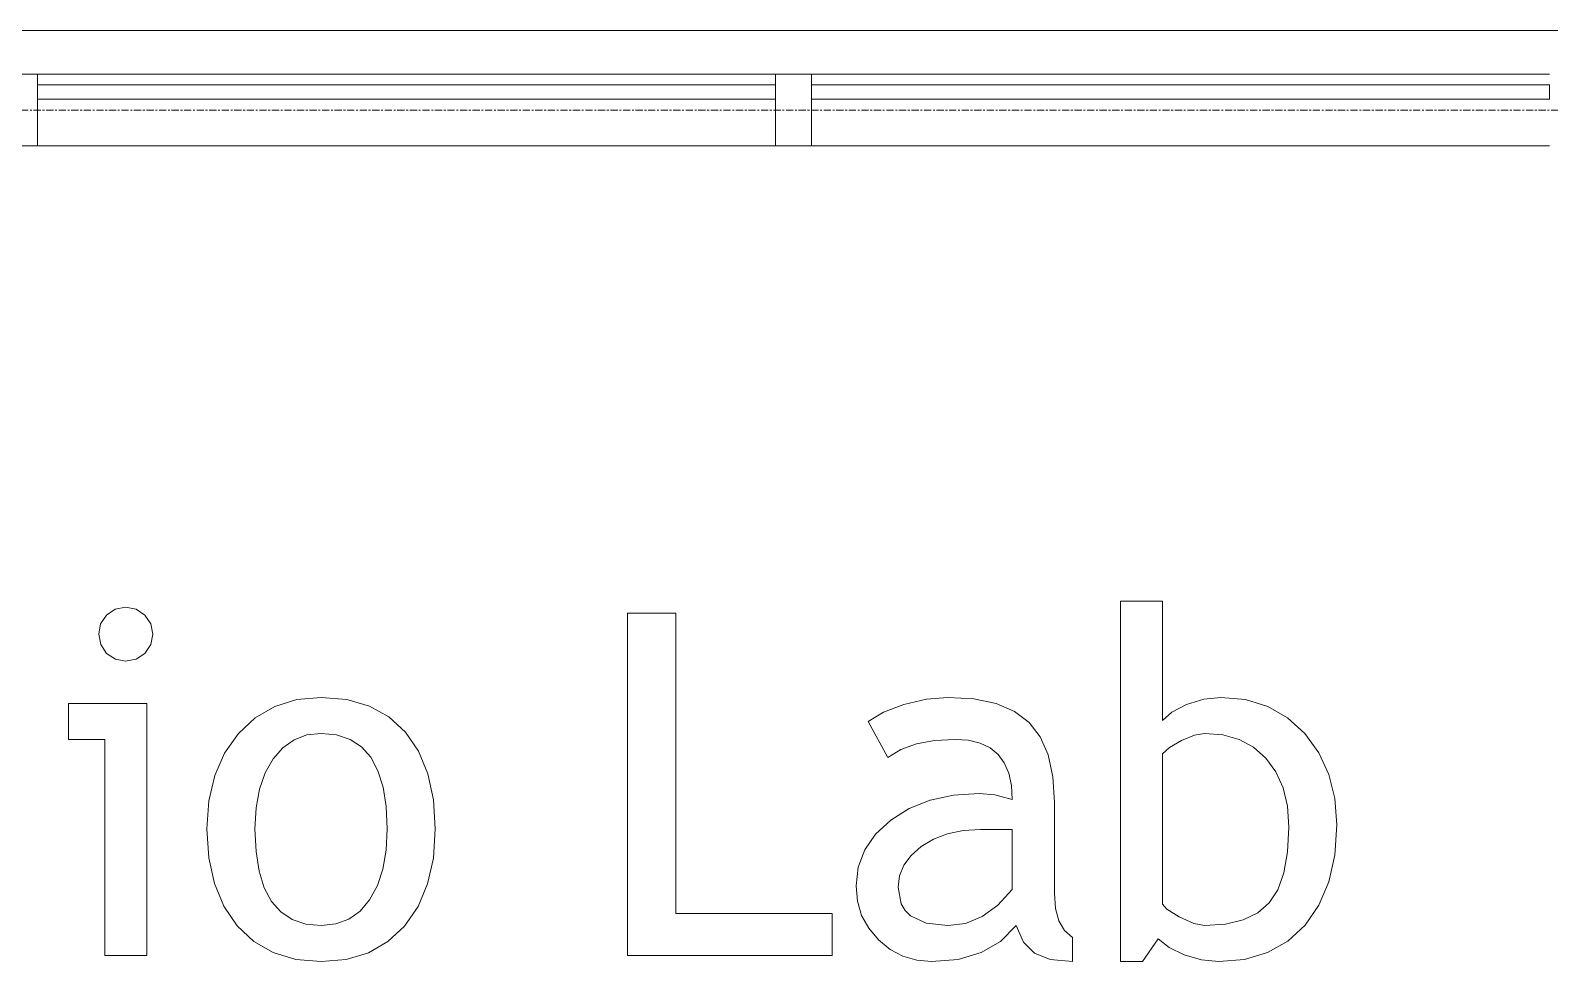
# Model space of a CAD drawing. Header units: inches. Extents: x -1714 to 6424, y -1550 to 970.
# Drawn here: x -828.1 to -722.1, y 607.8 to 672.8 of the extents above; entities that cross this region are included whole.
import ezdxf

# ---------------------------------------------------------------- set-up
doc = ezdxf.new("R2010")
doc.units = ezdxf.units.IN
doc.header["$MEASUREMENT"] = 0
doc.linetypes.add('Grid Line 1_2_', pattern=[0.875, 0.5, -0.125, 0.125, -0.125])
for name, color, linetype, lineweight in [('A-FLOR', 192, 'Continuous', 13), ('A-GENM', 13, 'Continuous', 9), ('A-GLAZ-CURT', 52, 'Continuous', 9), ('A-GLAZ-CWMG', 51, 'Continuous', 9), ('S-GRID', 1, 'Continuous', 9)]:
    doc.layers.add(name, color=color, linetype=linetype, lineweight=lineweight)

# ---------------------------------------------------------------- blocks, each defined once
blk = doc.blocks.new('System Panel - Glazed-1359671-L1 - Architectural')
at = {"layer": 'A-GLAZ-CURT', "lineweight": 13}
for p, q in [((25.75, -0.75), (-25.75, -0.75)), ((-25.75, -0.75), (-25.75, -1.75)), ((25.75, -1.75), (25.75, -0.75)), ((-25.75, -1.75), (25.75, -1.75))]:
    blk.add_line(p, q, dxfattribs=at)
blk = doc.blocks.new('System Panel - Glazed-1359674-L1 - Architectural')
at = {"layer": 'A-GLAZ-CURT', "lineweight": 13}
for p, q in [((25.75, -0.75), (-25.75, -0.75)), ((-25.75, -0.75), (-25.75, -1.75)), ((25.75, -1.75), (25.75, -0.75)), ((-25.75, -1.75), (25.75, -1.75))]:
    blk.add_line(p, q, dxfattribs=at)
blk = doc.blocks.new('Rectangular Mullion - 2_5_ x 5_ rectangular-1359657-L1 - Architectural')
at = {"layer": 'A-GLAZ-CWMG', "lineweight": 20}
for p, q in [((-1.25, 2.5), (1.25, 2.5)), ((-1.25, -2.5), (-1.25, 2.5)), ((1.25, 2.5), (1.25, -2.5)), ((1.25, -2.5), (-1.25, -2.5))]:
    blk.add_line(p, q, dxfattribs=at)
blk = doc.blocks.new('Rectangular Mullion - 2_5_ x 5_ rectangular-1359660-L1 - Architectural')
at = {"layer": 'A-GLAZ-CWMG'}
for p, q in [((-611.6, 669.71), (-560.1, 669.71)), ((-560.1, 664.71), (-611.6, 664.71))]:
    blk.add_line(p, q, dxfattribs=at)
blk = doc.blocks.new('Rectangular Mullion - 2_5_ x 5_ rectangular-1359663-L1 - Architectural')
at = {"layer": 'A-GLAZ-CWMG'}
for p, q in [((-665.6, 669.71), (-614.1, 669.71)), ((-665.6, 664.71), (-614.1, 664.71))]:
    blk.add_line(p, q, dxfattribs=at)

msp = doc.modelspace()

# ---------------------------------------------------------------- linework, layer by layer
at = {"layer": 'A-FLOR'}
msp.add_line((-544.85079, 672.77254), (-1040.85079, 672.77254), dxfattribs=at)
at = {"layer": 'A-GENM'}
for p, q in [((-749.10333, 632.91767), (-752.03892, 632.91767)), ((-752.03892, 632.91767), (-752.03892, 607.75548)), ((-749.10333, 624.5827), (-749.10333, 632.91767)), ((-822.78465, 631.95116), (-823.19501, 631.34422)), ((-822.17771, 632.36152), (-822.78465, 631.95116)), ((-821.45119, 632.4983), (-822.17771, 632.36152)), ((-820.72302, 632.35988), (-821.45119, 632.4983)), ((-820.11117, 631.9446), (-820.72302, 632.35988)), ((-819.69589, 631.33603), (-820.11117, 631.9446)), ((-783.07229, 632.07893), (-786.42725, 632.07893)), ((-786.42725, 632.07893), (-786.42725, 608.17485)), ((-783.07229, 611.11044), (-783.07229, 632.07893)), ((-823.19501, 631.34422), (-823.3318, 630.61769)), ((-819.55747, 630.61769), (-819.69589, 631.33603)), ((-823.3318, 630.61769), (-823.19337, 629.88953)), ((-823.19337, 629.88953), (-822.7781, 629.27767)), ((-820.11117, 629.27767), (-819.69589, 629.88953)), ((-819.69589, 629.88953), (-819.55747, 630.61769)), ((-822.7781, 629.27767), (-822.16952, 628.8624)), ((-822.16952, 628.8624), (-821.45119, 628.72397)), ((-821.45119, 628.72397), (-820.72302, 628.8624)), ((-820.72302, 628.8624), (-820.11117, 629.27767)), ((-819.97684, 625.78838), (-825.42865, 625.78838)), ((-825.42865, 625.78838), (-825.42865, 623.27217)), ((-819.97684, 608.17485), (-819.97684, 625.78838)), ((-811.04557, 625.5746), (-812.40361, 624.78317)), ((-809.51389, 626.04947), (-811.04557, 625.5746)), ((-807.80856, 626.20775), (-809.51389, 626.04947)), ((-806.02112, 626.05561), (-807.80856, 626.20775)), ((-804.44623, 625.59918), (-806.02112, 626.05561)), ((-803.08389, 624.83845), (-804.44623, 625.59918)), ((-767.14934, 625.71303), (-768.57454, 625.16998)), ((-765.5849, 626.08407), (-767.14934, 625.71303)), ((-764.08925, 626.20775), (-765.5849, 626.08407)), ((-762.27028, 626.0982), (-764.08925, 626.20775)), ((-760.71873, 625.76955), (-762.27028, 626.0982)), ((-759.43462, 625.22179), (-760.71873, 625.76955)), ((-747.43568, 625.69992), (-748.46363, 625.1667)), ((-746.22426, 626.0808), (-747.43568, 625.69992)), ((-745.03414, 626.20775), (-746.22426, 626.0808)), ((-743.31447, 626.04988), (-745.03414, 626.20775)), ((-741.766, 625.57624), (-743.31447, 626.04988)), ((-740.38871, 624.78685), (-741.766, 625.57624)), ((-812.40361, 624.78317), (-813.588, 623.67515)), ((-801.93411, 623.77344), (-803.08389, 624.83845)), ((-768.57454, 625.16998), (-769.65246, 624.53028)), ((-769.65246, 624.53028), (-768.2764, 622.01406)), ((-758.41793, 624.45492), (-759.43462, 625.22179)), ((-757.64533, 623.4497), (-758.41793, 624.45492)), ((-748.46363, 625.1667), (-749.10333, 624.5827)), ((-739.18262, 623.68171), (-740.38871, 624.78685)), ((-825.42865, 623.27217), (-822.91243, 623.27217)), ((-822.91243, 623.27217), (-822.91243, 608.17485)), ((-813.588, 623.67515), (-814.54838, 622.30954)), ((-809.70064, 623.24759), (-808.80743, 623.58055)), ((-808.80743, 623.58055), (-807.80856, 623.69154)), ((-807.80856, 623.69154), (-806.72891, 623.58731)), ((-806.72891, 623.58731), (-805.79321, 623.27462)), ((-805.79321, 623.27462), (-805.00147, 622.75348)), ((-801.02104, 622.43855), (-801.93411, 623.77344)), ((-765.01318, 623.19353), (-763.57159, 623.27217)), ((-763.57159, 623.27217), (-762.63784, 623.20664)), ((-757.09348, 622.18688), (-757.64533, 623.4497)), ((-747.77642, 623.1837), (-746.8697, 623.56458)), ((-746.8697, 623.56458), (-746.1874, 623.69154)), ((-746.1874, 623.69154), (-744.90656, 623.58342)), ((-744.90656, 623.58342), (-743.76374, 623.25906)), ((-738.20217, 622.33575), (-739.18262, 623.68171)), ((-814.54838, 622.30954), (-815.23436, 620.7453)), ((-811.17007, 621.91577), (-810.48819, 622.69267)), ((-810.48819, 622.69267), (-809.70064, 623.24759)), ((-805.00147, 622.75348), (-804.35367, 622.02389)), ((-800.36884, 620.86816), (-801.02104, 622.43855)), ((-768.2764, 622.01406), (-767.36558, 622.56448)), ((-767.36558, 622.56448), (-766.27784, 622.95764)), ((-766.27784, 622.95764), (-765.01318, 623.19353)), ((-762.63784, 623.20664), (-761.82859, 623.01006)), ((-761.82859, 623.01006), (-761.14384, 622.68243)), ((-761.14384, 622.68243), (-760.58358, 622.22374)), ((-760.58358, 622.22374), (-760.14783, 621.634)), ((-749.10333, 622.26961), (-748.61762, 622.70127)), ((-749.10333, 611.77881), (-749.10333, 622.26961)), ((-748.61762, 622.70127), (-747.77642, 623.1837)), ((-743.76374, 623.25906), (-742.75893, 622.71847)), ((-742.75893, 622.71847), (-741.89214, 621.96163)), ((-737.50186, 620.82393), (-738.20217, 622.33575)), ((-811.7205, 620.94393), (-811.17007, 621.91577)), ((-804.35367, 622.02389), (-803.84984, 621.08583)), ((-760.14783, 621.634), (-759.83658, 620.91321)), ((-756.76236, 620.66646), (-757.09348, 622.18688)), ((-741.89214, 621.96163), (-741.19408, 621.01191)), ((-815.23436, 620.7453), (-815.64594, 618.98243)), ((-812.11365, 619.80417), (-811.7205, 620.94393)), ((-803.84984, 621.08583), (-803.48995, 619.93932)), ((-799.97753, 619.06229), (-800.36884, 620.86816)), ((-759.83658, 620.91321), (-759.64983, 620.06137)), ((-756.65199, 618.88844), (-756.76236, 620.66646)), ((-741.19408, 621.01191), (-740.69546, 619.89263)), ((-737.08167, 619.14625), (-737.50186, 620.82393)), ((-812.34955, 618.49651), (-812.11365, 619.80417)), ((-803.48995, 619.93932), (-803.27402, 618.58436)), ((-799.84709, 617.02093), (-799.97753, 619.06229)), ((-765.31542, 619.03096), (-766.77605, 618.44736)), ((-763.68811, 619.38112), (-765.31542, 619.03096)), ((-761.89411, 619.49784), (-763.68811, 619.38112)), ((-760.80965, 619.39299), (-761.89411, 619.49784)), ((-759.58758, 619.07847), (-760.80965, 619.39299)), ((-759.64983, 620.06137), (-759.58758, 619.07847)), ((-740.69546, 619.89263), (-740.39629, 618.60381)), ((-736.94161, 617.3027), (-737.08167, 619.14625)), ((-815.64594, 618.98243), (-815.78314, 617.02093)), ((-812.42818, 617.02093), (-812.34955, 618.49651)), ((-803.27402, 618.58436), (-803.20205, 617.02093)), ((-766.77605, 618.44736), (-768.06999, 617.63033)), ((-756.65199, 612.53892), (-756.65199, 618.88844)), ((-740.39629, 618.60381), (-740.29657, 617.14543)), ((-815.78314, 617.02093), (-815.65147, 615.00374)), ((-812.356, 615.43908), (-812.42818, 617.02093)), ((-803.20205, 617.02093), (-803.27863, 615.53758)), ((-799.9808, 614.98511), (-799.84709, 617.02093)), ((-768.06999, 617.63033), (-769.12927, 616.64416)), ((-764.11219, 616.68347), (-763.01871, 616.90708)), ((-763.01871, 616.90708), (-761.80893, 616.98162)), ((-761.80893, 616.98162), (-759.58758, 616.98162)), ((-759.58758, 616.98162), (-759.58758, 612.78792)), ((-740.29657, 617.14543), (-740.38196, 615.42127)), ((-737.08044, 615.19684), (-736.94161, 617.3027)), ((-769.12927, 616.64416), (-769.88589, 615.55314)), ((-765.95021, 615.78903), (-765.08935, 616.31079)), ((-765.08935, 616.31079), (-764.11219, 616.68347)), ((-815.65147, 615.00374), (-815.25647, 613.20483)), ((-812.13946, 614.06814), (-812.356, 615.43908)), ((-803.27863, 615.53758), (-803.50838, 614.21967)), ((-800.38195, 613.17616), (-799.9808, 614.98511)), ((-769.88589, 615.55314), (-770.33987, 614.35728)), ((-767.15426, 614.48669), (-766.65257, 615.1653)), ((-766.65257, 615.1653), (-765.95021, 615.78903)), ((-740.38196, 615.42127), (-740.63812, 613.96412)), ((-737.49694, 613.32851), (-737.08044, 615.19684)), ((-811.77855, 612.90812), (-812.13946, 614.06814)), ((-803.50838, 614.21967), (-803.8913, 613.06723)), ((-770.33987, 614.35728), (-770.4912, 613.05658)), ((-767.55561, 612.96484), (-767.45527, 613.75321)), ((-767.45527, 613.75321), (-767.15426, 614.48669)), ((-740.63812, 613.96412), (-741.06507, 612.77399)), ((-815.25647, 613.20483), (-814.59813, 611.62421)), ((-811.27328, 611.95901), (-811.77855, 612.90812)), ((-803.8913, 613.06723), (-804.42739, 612.08023)), ((-801.05052, 611.59411), (-800.38195, 613.17616)), ((-770.4912, 613.05658), (-770.39332, 611.97252)), ((-767.33855, 611.78659), (-767.55561, 612.96484)), ((-759.58758, 612.78792), (-760.60324, 611.68707)), ((-741.06507, 612.77399), (-741.66279, 611.85089)), ((-738.19112, 611.69772), (-737.49694, 613.32851)), ((-814.59813, 611.62421), (-813.67646, 610.26187)), ((-810.62364, 611.22081), (-811.27328, 611.95901)), ((-804.42739, 612.08023), (-805.09822, 611.289)), ((-770.39332, 611.97252), (-770.09968, 610.98102)), ((-767.06723, 611.32371), (-767.33855, 611.78659)), ((-760.60324, 611.68707), (-761.69098, 610.90075)), ((-756.57336, 611.47247), (-756.65199, 612.53892)), ((-748.8142, 611.42251), (-749.10333, 611.77881)), ((-741.66279, 611.85089), (-742.45792, 611.15999)), ((-739.16296, 610.30446), (-738.19112, 611.69772)), ((-809.82965, 610.69353), (-810.62364, 611.22081)), ((-808.89128, 610.37716), (-809.82965, 610.69353)), ((-805.88536, 610.72383), (-806.7888, 610.38473)), ((-805.09822, 611.289), (-805.88536, 610.72383)), ((-801.98653, 610.23894), (-801.05052, 611.59411)), ((-772.16868, 611.11044), (-783.07229, 611.11044)), ((-772.16868, 608.17485), (-772.16868, 611.11044)), ((-770.09968, 610.98102), (-769.61027, 610.08208)), ((-766.68738, 610.94499), (-767.06723, 611.32371)), ((-765.6021, 610.44002), (-766.68738, 610.94499)), ((-761.69098, 610.90075), (-762.8508, 610.42896)), ((-756.33746, 610.59933), (-756.57336, 611.47247)), ((-755.9443, 609.91949), (-756.33746, 610.59933)), ((-747.94679, 610.89093), (-748.8142, 611.42251)), ((-746.92867, 610.42651), (-747.94679, 610.89093)), ((-743.47706, 610.6665), (-744.72022, 610.3704)), ((-742.45792, 611.15999), (-743.47706, 610.6665)), ((-813.67646, 610.26187), (-812.51971, 609.16533)), ((-807.80856, 610.2717), (-808.89128, 610.37716)), ((-806.7888, 610.38473), (-807.80856, 610.2717)), ((-803.1527, 609.15242), (-801.98653, 610.23894)), ((-769.61027, 610.08208), (-768.92511, 609.2757)), ((-764.0827, 610.2717), (-765.6021, 610.44002)), ((-762.8508, 610.42896), (-764.0827, 610.2717)), ((-760.40666, 609.17085), (-759.31237, 610.2717)), ((-759.31237, 610.2717), (-758.80699, 609.11352)), ((-755.39388, 609.43296), (-755.9443, 609.91949)), ((-746.1874, 610.2717), (-746.92867, 610.42651)), ((-744.72022, 610.3704), (-746.1874, 610.2717)), ((-740.37192, 609.18928), (-739.16296, 610.30446)), ((-812.51971, 609.16533), (-811.15615, 608.38208)), ((-804.51176, 608.37634), (-803.1527, 609.15242)), ((-768.92511, 609.2757), (-768.10644, 608.6106)), ((-768.10644, 608.6106), (-767.21651, 608.13553)), ((-761.75651, 608.38454), (-760.40666, 609.17085)), ((-758.80699, 609.11352), (-758.05098, 608.33867)), ((-755.39388, 607.75548), (-755.39388, 609.43296)), ((-750.49905, 607.75548), (-749.41131, 609.34778)), ((-749.41131, 609.34778), (-748.6512, 608.7392)), ((-748.6512, 608.7392), (-747.60278, 608.224)), ((-741.77747, 608.39273), (-740.37192, 609.18928)), ((-822.91243, 608.17485), (-819.97684, 608.17485)), ((-811.15615, 608.38208), (-809.58576, 607.91213)), ((-809.58576, 607.91213), (-807.80856, 607.75548)), ((-807.80856, 607.75548), (-806.06371, 607.9107)), ((-806.06371, 607.9107), (-804.51176, 608.37634)), ((-786.42725, 608.17485), (-772.16868, 608.17485)), ((-767.21651, 608.13553), (-766.25531, 607.85049)), ((-766.25531, 607.85049), (-765.22286, 607.75548)), ((-765.22286, 607.75548), (-763.36191, 607.91274)), ((-763.36191, 607.91274), (-761.75651, 608.38454)), ((-758.05098, 608.33867), (-756.94604, 607.90128)), ((-756.94604, 607.90128), (-755.39388, 607.75548)), ((-752.03892, 607.75548), (-750.49905, 607.75548)), ((-747.60278, 608.224), (-746.40036, 607.87261)), ((-746.40036, 607.87261), (-745.17829, 607.75548)), ((-745.17829, 607.75548), (-743.37959, 607.91479)), ((-743.37959, 607.91479), (-741.77747, 608.39273))]:
    msp.add_line(p, q, dxfattribs=at)
at = {"layer": 'S-GRID', "linetype": 'Grid Line 1_2_'}
msp.add_line((-1714.24651, 667.21004), (1936.33324, 667.21004), dxfattribs=at)

# ---------------------------------------------------------------- block references
at = {"layer": 'A-GLAZ-CURT', "rotation": 180}
for name, p in [('System Panel - Glazed-1359674-L1 - Architectural', (-801.85079, 667.21004)), ('System Panel - Glazed-1359671-L1 - Architectural', (-747.85079, 667.21004))]:
    msp.add_blockref(name, p, dxfattribs=at)
at = {"layer": 'A-GLAZ-CWMG', "extrusion": (0, 0, -1)}
for p in [(828.85079, 667.21004), (774.85079, 667.21004)]:
    msp.add_blockref('Rectangular Mullion - 2_5_ x 5_ rectangular-1359657-L1 - Architectural', p, dxfattribs=at)
at = {"layer": 'A-GLAZ-CWMG'}
for name, p in [('Rectangular Mullion - 2_5_ x 5_ rectangular-1359660-L1 - Architectural', (-216, 0)), ('Rectangular Mullion - 2_5_ x 5_ rectangular-1359663-L1 - Architectural', (-108, 0))]:
    msp.add_blockref(name, p, dxfattribs=at)

doc.saveas('drawing.dxf')
